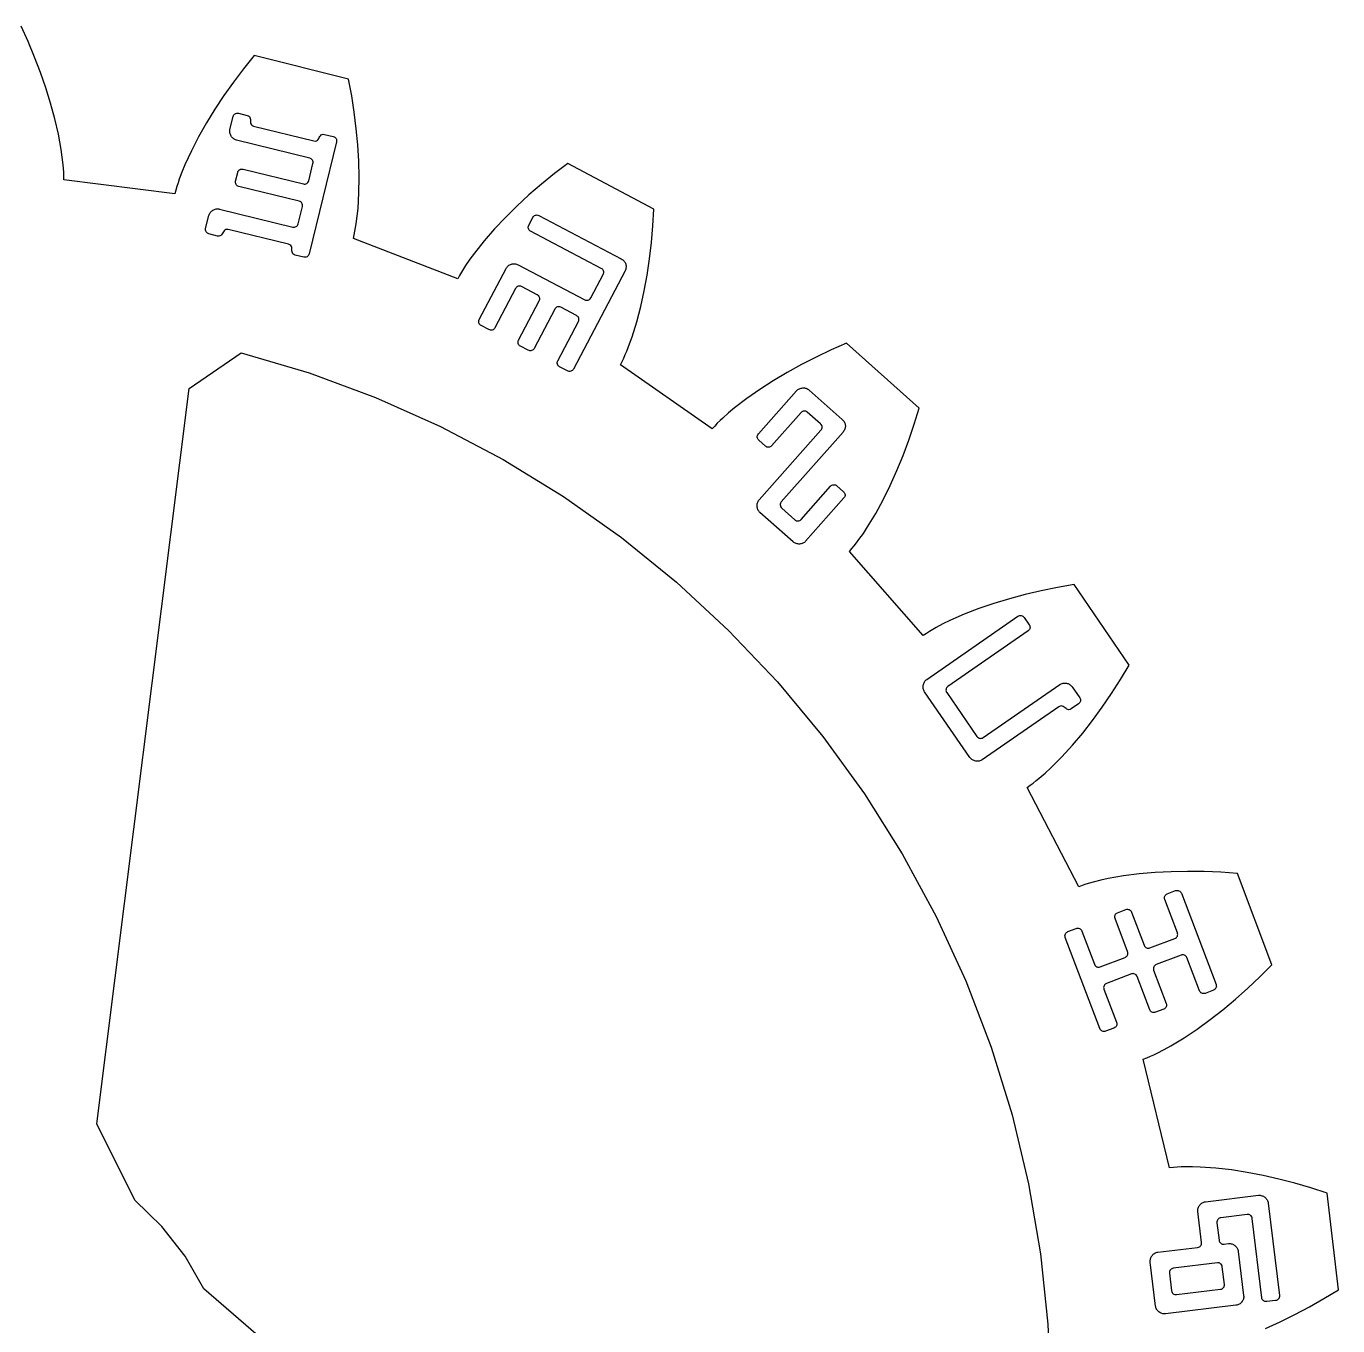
# Model space of a CAD drawing. Extents: x 6 to 255, y 30 to 363.
# Drawn here: x 132.1 to 171.83, y 156.84 to 196.19 of the extents above; entities that cross this region are included whole.
import ezdxf

# ---------------------------------------------------------------- set-up
doc = ezdxf.new("R2010")
doc.units = 0
doc.layers.add('Cut', color=7, linetype='CONTINUOUS')
doc.layers.add('Engrave', color=7, linetype='CONTINUOUS')

msp = doc.modelspace()

# ---------------------------------------------------------------- linework, layer by layer
at = {"layer": 'Cut', "color": 7}
for p, q in [((132.155983, 195.723831), (131.945382, 196.190129)), ((132.351253, 195.257533), (132.155983, 195.723831)), ((132.530736, 194.790333), (132.351253, 195.257533)), ((139.002104, 195.304433), (138.682822, 194.905329)), ((141.864831, 194.586947), (139.002104, 195.304433)), ((132.693535, 194.323585), (132.530736, 194.790333)), ((138.682822, 194.905329), (138.37842, 194.501264)), ((132.839196, 193.856836), (132.693535, 194.323585)), ((138.37842, 194.501264), (138.088902, 194.093141)), ((141.957731, 194.084121), (141.864831, 194.586947)), ((138.088902, 194.093141), (137.816068, 193.680959)), ((142.035748, 193.584001), (141.957731, 194.084121)), ((132.966368, 193.390538), (132.839196, 193.856836)), ((137.816068, 193.680959), (137.559469, 193.264718)), ((142.097981, 193.087939), (142.035748, 193.584001)), ((133.073697, 192.925142), (132.966368, 193.390538)), ((137.559469, 193.264718), (137.321359, 192.843968)), ((142.14443, 192.595485), (142.097981, 193.087939)), ((133.158029, 192.460648), (133.073697, 192.925142)), ((137.321359, 192.843968), (137.10264, 192.419609)), ((133.190947, 192.229303), (133.158029, 192.460648)), ((137.10264, 192.419609), (136.905569, 191.990742)), ((142.174268, 192.107603), (142.14443, 192.595485)), ((133.216653, 191.997958), (133.190947, 192.229303)), ((133.226581, 191.882961), (133.216653, 191.997958)), ((136.905569, 191.990742), (136.816278, 191.774278)), ((142.185998, 191.62462), (142.174268, 192.107603)), ((148.504473, 192.038605), (148.099055, 191.726988)), ((151.112403, 190.656396), (148.504473, 192.038605)), ((133.233785, 191.767514), (133.226581, 191.882961)), ((133.238287, 191.652519), (133.233785, 191.767514)), ((133.239673, 191.537973), (133.238287, 191.652519)), ((136.598912, 191.116771), (133.239673, 191.537973)), ((136.734202, 191.556913), (136.696772, 191.447329)), ((136.816278, 191.774278), (136.734202, 191.556913)), ((142.178794, 191.147048), (142.185998, 191.62462)), ((148.099055, 191.726988), (147.706715, 191.407705)), ((136.628224, 191.227258), (136.598912, 191.116771)), ((136.661145, 191.337744), (136.628224, 191.227258)), ((136.696772, 191.447329), (136.661145, 191.337744)), ((142.149932, 190.675789), (142.178794, 191.147048)), ((147.706715, 191.407705), (147.328356, 191.080755)), ((146.964427, 190.745688), (146.61583, 190.402955)), ((147.328356, 191.080755), (146.964427, 190.745688)), ((142.096265, 190.212648), (142.12648, 190.443091)), ((142.12648, 190.443091), (142.149932, 190.675789)), ((146.61583, 190.402955), (146.28392, 190.051653)), ((151.082188, 190.145904), (151.112403, 190.656396)), ((142.034478, 189.872169), (142.057475, 189.984911)), ((142.057475, 189.984911), (142.07777, 190.098103)), ((142.07777, 190.098103), (142.096265, 190.212648)), ((146.28392, 190.051653), (145.970049, 189.691783)), ((151.038445, 189.642176), (151.082188, 190.145904)), ((142.00832, 189.760781), (142.034478, 189.872169)), ((145.168683, 188.547234), (142.00832, 189.760781)), ((145.970049, 189.691783), (145.676019, 189.322443)), ((150.980271, 189.145213), (151.038445, 189.642176)), ((145.537573, 189.133939), (145.405892, 188.942279)), ((145.676019, 189.322443), (145.537573, 189.133939)), ((150.907664, 188.656366), (150.980271, 189.145213)), ((145.282326, 188.747011), (145.224153, 188.647799)), ((145.343206, 188.845321), (145.282326, 188.747011)), ((145.405892, 188.942279), (145.343206, 188.845321)), ((145.224153, 188.647799), (145.168683, 188.547234)), ((150.819276, 188.175187), (150.907664, 188.656366)), ((150.715553, 187.703477), (150.819276, 188.175187)), ((150.593794, 187.241689), (150.715553, 187.703477)), ((150.453091, 186.790724), (150.593794, 187.241689)), ((150.374624, 186.570653), (150.453091, 186.790724)), ((150.245196, 186.247311), (150.289842, 186.35419)), ((150.289842, 186.35419), (150.374624, 186.570653)), ((156.48069, 186.388011), (156.023412, 186.171999)), ((156.949244, 186.5932), (156.48069, 186.388011)), ((159.150856, 184.627443), (156.949244, 186.5932)), ((137.031387, 185.218599), (138.606607, 186.302719)), ((138.606607, 186.302719), (140.666164, 185.691661)), ((150.096378, 185.936145), (150.14869, 186.038063)), ((152.875225, 184.001956), (150.096378, 185.936145)), ((150.14869, 186.038063), (150.197847, 186.142236)), ((150.197847, 186.142236), (150.245196, 186.247311)), ((155.57786, 185.944713), (155.144481, 185.706603)), ((156.023412, 186.171999), (155.57786, 185.944713)), ((140.666164, 185.691661), (142.681528, 184.947568)), ((155.144481, 185.706603), (154.723732, 185.45722)), ((134.238556, 162.958514), (137.031387, 185.218599)), ((154.317411, 185.19566), (153.926424, 184.921473)), ((154.723732, 185.45722), (154.317411, 185.19566)), ((142.681528, 184.947568), (144.643677, 184.072696)), ((153.926424, 184.921473), (153.553024, 184.632856)), ((153.373091, 184.483135), (153.19947, 184.328454)), ((153.553024, 184.632856), (153.373091, 184.483135)), ((158.999332, 184.138597), (159.150856, 184.627443)), ((144.643677, 184.072696), (146.544494, 183.071553)), ((152.952792, 184.086286), (152.875225, 184.001956)), ((153.032612, 184.168813), (152.952792, 184.086286)), ((153.115138, 184.249535), (153.032612, 184.168813)), ((153.19947, 184.328454), (153.115138, 184.249535)), ((158.83608, 183.660123), (158.999332, 184.138597)), ((158.660656, 183.19157), (158.83608, 183.660123)), ((158.473054, 182.734292), (158.660656, 183.19157)), ((146.544494, 183.071553), (148.375413, 181.948199)), ((158.272375, 182.288288), (158.473054, 182.734292)), ((158.058165, 181.85491), (158.272375, 182.288288)), ((148.375413, 181.948199), (150.129665, 180.707594)), ((157.829527, 181.435513), (158.058165, 181.85491)), ((157.585555, 181.031899), (157.829527, 181.435513)), ((157.32219, 180.646775), (157.45658, 180.836631)), ((157.45658, 180.836631), (157.585555, 181.031899)), ((150.129665, 180.707594), (151.798238, 179.354698)), ((157.034475, 180.287356), (157.109786, 180.373941)), ((157.109786, 180.373941), (157.182393, 180.462781)), ((157.182393, 180.462781), (157.253194, 180.553876)), ((157.253194, 180.553876), (157.32219, 180.646775)), ((159.269458, 177.744364), (157.034475, 180.287356)), ((151.798238, 179.354698), (153.37526, 177.895826)), ((163.341221, 179.198274), (162.845611, 179.097709)), ((163.845401, 179.28531), (163.341221, 179.198274)), ((165.512168, 176.849648), (163.845401, 179.28531)), ((161.880545, 178.856443), (161.412895, 178.71484)), ((162.358568, 178.984066), (161.880545, 178.856443)), ((162.845611, 179.097709), (162.358568, 178.984066)), ((160.510062, 178.385636), (160.078488, 178.194877)), ((160.955616, 178.558355), (160.510062, 178.385636)), ((161.412895, 178.71484), (160.955616, 178.558355)), ((159.662699, 177.983375), (159.562135, 177.927004)), ((159.86834, 178.092057), (159.662699, 177.983375)), ((160.078488, 178.194877), (159.86834, 178.092057)), ((153.37526, 177.895826), (154.853073, 176.33684)), ((159.365062, 177.807499), (159.269458, 177.744364)), ((159.462472, 177.868379), (159.365062, 177.807499)), ((159.562135, 177.927004), (159.462472, 177.868379)), ((165.248353, 176.411761), (165.512168, 176.849648)), ((164.975069, 175.985599), (165.248353, 176.411761)), ((154.853073, 176.33684), (156.226262, 174.684504)), ((164.692764, 175.572966), (164.975069, 175.985599)), ((164.40144, 175.173862), (164.692764, 175.572966)), ((164.099744, 174.788738), (164.40144, 175.173862)), ((156.226262, 174.684504), (157.488061, 172.946034)), ((163.466138, 174.066743), (163.788127, 174.419397)), ((163.788127, 174.419397), (164.099744, 174.788738)), ((163.131972, 173.73348), (163.466138, 174.066743)), ((162.960155, 173.57474), (163.131972, 173.73348)), ((162.512797, 173.208105), (162.604344, 173.277103)), ((162.604344, 173.277103), (162.695439, 173.348806)), ((162.695439, 173.348806), (162.784731, 173.422314)), ((162.784731, 173.422314), (162.960155, 173.57474)), ((157.488061, 172.946034), (158.633963, 171.128643)), ((162.418997, 173.142265), (162.512797, 173.208105)), ((163.980237, 170.138386), (162.418997, 173.142265)), ((158.633963, 171.128643), (159.657655, 169.240003)), ((165.338996, 170.463531), (164.874052, 170.382358)), ((165.812509, 170.524863), (165.338996, 170.463531)), ((166.294141, 170.567705), (165.812509, 170.524863)), ((166.782084, 170.592958), (166.294141, 170.567705)), ((167.276341, 170.602425), (166.782084, 170.592958)), ((167.776462, 170.596098), (167.276341, 170.602425)), ((168.281993, 170.575364), (167.776462, 170.596098)), ((168.792034, 170.539737), (168.281993, 170.575364)), ((169.827901, 167.775772), (168.792034, 170.539737)), ((164.088469, 170.176719), (163.980237, 170.138386)), ((164.197603, 170.212343), (164.088469, 170.176719)), ((164.308089, 170.245717), (164.197603, 170.212343)), ((164.419477, 170.276382), (164.308089, 170.245717)), ((164.645411, 170.332752), (164.419477, 170.276382)), ((164.874052, 170.382358), (164.645411, 170.332752)), ((159.657655, 169.240003), (160.556428, 167.288675)), ((169.466678, 167.413647), (169.827901, 167.775772)), ((160.556428, 167.288675), (161.325322, 165.282782)), ((169.100044, 167.065503), (169.466678, 167.413647)), ((168.726644, 166.73224), (169.100044, 167.065503)), ((168.347835, 166.414308), (168.726644, 166.73224)), ((167.572173, 165.828506), (167.96316, 166.112612)), ((167.96316, 166.112612), (168.347835, 166.414308)), ((167.174874, 165.563338), (167.572173, 165.828506)), ((161.325322, 165.282782), (161.961183, 163.230893)), ((166.566071, 165.206173), (166.770809, 165.319367)), ((166.770809, 165.319367), (167.174874, 165.563338)), ((165.936974, 164.916202), (166.043853, 164.957692)), ((166.734281, 161.625511), (165.936974, 164.916202)), ((166.043853, 164.957692), (166.149831, 165.002788)), ((166.149831, 165.002788), (166.254904, 165.050592)), ((166.254904, 165.050592), (166.359079, 165.100197)), ((166.359079, 165.100197), (166.566071, 165.206173)), ((135.387616, 160.646416), (134.238556, 162.958514)), ((161.961183, 163.230893), (162.461754, 161.141571)), ((166.848375, 161.637679), (166.734281, 161.625511)), ((166.962919, 161.645807), (166.848375, 161.637679)), ((167.078366, 161.651671), (166.962919, 161.645807)), ((167.193813, 161.654834), (167.078366, 161.651671)), ((167.426511, 161.655296), (167.193813, 161.654834)), ((167.660111, 161.648531), (167.426511, 161.655296)), ((168.130918, 161.616513), (167.660111, 161.648531)), ((168.605784, 161.562848), (168.130918, 161.616513)), ((169.083356, 161.488888), (168.605784, 161.562848)), ((169.563634, 161.396893), (169.083356, 161.488888)), ((170.045716, 161.287759), (169.563634, 161.396893)), ((162.461754, 161.141571), (162.824782, 159.024291)), ((170.530053, 161.16194), (170.045716, 161.287759)), ((171.015291, 161.020787), (170.530053, 161.16194)), ((171.502334, 160.863851), (171.015291, 161.020787)), ((136.210176, 159.85407), (135.387616, 160.646416)), ((171.846419, 157.932128), (171.502334, 160.863851)), ((136.910974, 158.95259), (136.210176, 159.85407)), ((137.475132, 157.960016), (136.910974, 158.95259)), ((162.824782, 159.024291), (163.048458, 156.887617)), ((139.431419, 156.275211), (137.475132, 157.960016)), ((171.409434, 157.66696), (171.846419, 157.932128)), ((170.527347, 157.182623), (170.969744, 157.417126)), ((170.969744, 157.417126), (171.409434, 157.66696)), ((169.638044, 156.764127), (170.083598, 156.964807)), ((170.083598, 156.964807), (170.527347, 157.182623)), ((163.048458, 156.887617), (163.131436, 154.741023))]:
    msp.add_line(p, q, dxfattribs=at)
at = {"layer": 'Engrave', "color": 5}
for p, q in [((138.528771, 193.556248), (138.789761, 193.492266)), ((138.27031, 193.066266), (138.366283, 193.457749)), ((138.986762, 193.167292), (140.813686, 192.719421)), ((140.685588, 192.197419), (138.467179, 192.741262)), ((141.497984, 192.690031), (140.666223, 189.29717)), ((141.138653, 192.916329), (141.399643, 192.852348)), ((141.399643, 192.852348), (141.399484, 192.852522)), ((140.65613, 191.512953), (140.784093, 192.034931)), ((138.440249, 191.50283), (138.504234, 191.763817)), ((138.66672, 191.862319), (140.493644, 191.414448)), ((140.365702, 190.892478), (138.538778, 191.340349)), ((140.336243, 190.208009), (140.464204, 190.72999)), ((137.534374, 190.064941), (137.630344, 190.456424)), ((137.95535, 190.653348), (140.173757, 190.109505)), ((147.320592, 190.164647), (147.445558, 190.402541)), ((147.626988, 190.458998), (150.124855, 189.146861)), ((137.893866, 189.838476), (137.632876, 189.902458)), ((140.045752, 189.587619), (138.218825, 190.035488)), ((149.518081, 188.858528), (147.377052, 189.983219)), ((140.503738, 189.198666), (140.242753, 189.262648)), ((150.124855, 189.146861), (150.12485, 189.146885)), ((145.820995, 187.309967), (146.633271, 188.856266)), ((146.996134, 188.969169), (149.01822, 187.90696)), ((150.237756, 188.784022), (148.675687, 185.81037)), ((149.19965, 187.963424), (149.574546, 188.677098)), ((146.921603, 188.2495), (146.296774, 187.060039)), ((147.578818, 188.056021), (147.103033, 188.305954)), ((147.010453, 186.685132), (147.635277, 187.874593)), ((148.111059, 187.624663), (147.486232, 186.435202)), ((148.768276, 187.431189), (148.292489, 187.681119)), ((146.115346, 187.003574), (145.877452, 187.12854)), ((148.199908, 186.060298), (148.824735, 187.249761)), ((147.304805, 186.378737), (147.06691, 186.503702)), ((148.49426, 185.753905), (148.256368, 185.87887)), ((154.276115, 183.845322), (155.43477, 185.152361)), ((155.814106, 185.175198), (156.81952, 184.283925)), ((155.569546, 184.494232), (154.678274, 183.488818)), ((156.161385, 184.149133), (155.759218, 184.50564)), ((154.301134, 181.848091), (156.172804, 183.959464)), ((156.81952, 184.283925), (156.819507, 184.283896)), ((154.488607, 183.477395), (154.287524, 183.655651)), ((156.842346, 183.904555), (154.970675, 181.793182)), ((155.573917, 181.258425), (156.465188, 182.263842)), ((156.654862, 182.275251), (156.855943, 182.096995)), ((154.982084, 181.603513), (155.384251, 181.247003)), ((156.867367, 181.907332), (155.708712, 180.60029)), ((155.329371, 180.57748), (154.323954, 181.46875)), ((159.378065, 176.413108), (162.140439, 178.324116)), ((162.327378, 178.290043), (162.480259, 178.06905)), ((162.446205, 177.882117), (160.015316, 176.200428)), ((160.685911, 174.050328), (159.309985, 176.039236)), ((159.981243, 176.013486), (160.89853, 174.687548)), ((161.085466, 174.653502), (163.405859, 176.258747)), ((163.779734, 176.190535), (164.009054, 175.859052)), ((163.975052, 175.672232), (163.754059, 175.519353)), ((164.009054, 175.859052), (164.009104, 175.859171)), ((163.380179, 175.587499), (161.059783, 173.982251)), ((166.968215, 168.744895), (166.586154, 169.749571)), ((166.663983, 169.922913), (166.915115, 170.018528)), ((167.088457, 169.94059), (168.139192, 167.177832)), ((165.156938, 169.349839), (165.40807, 169.445451)), ((165.581414, 169.367516), (165.963475, 168.362837)), ((163.6499, 168.776762), (163.901032, 168.872377)), ((165.461174, 168.171819), (165.079111, 169.176494)), ((164.622744, 165.840559), (163.572073, 168.60342)), ((164.074374, 168.794439), (164.456438, 167.789763)), ((166.136817, 168.285005), (166.890324, 168.571551)), ((167.081424, 168.069322), (166.327918, 167.782775)), ((164.629779, 167.71193), (165.383286, 167.998477)), ((167.63683, 166.986707), (167.254766, 167.991386)), ((165.574382, 167.49625), (164.820872, 167.209704)), ((166.129784, 166.413636), (165.747723, 167.418312)), ((166.250088, 167.609433), (166.632149, 166.604758)), ((164.743048, 167.036362), (165.125108, 166.031683)), ((168.061304, 167.00449), (167.810172, 166.908875)), ((166.554258, 166.431416), (166.303126, 166.335801)), ((165.047218, 165.858342), (164.796086, 165.762726)), ((167.820771, 160.600433), (169.421455, 160.793682)), ((169.720439, 160.559097), (170.058627, 157.757903)), ((167.69893, 159.367673), (167.586202, 160.301404)), ((169.085805, 160.211723), (168.285464, 160.115095)), ((168.168174, 159.965608), (168.232592, 159.432049)), ((169.525174, 157.693414), (169.235299, 160.094436)), ((168.382079, 159.314762), (168.515471, 159.330875)), ((166.381149, 159.073237), (167.581659, 159.218173)), ((168.814456, 159.096287), (168.975497, 157.762385)), ((166.307645, 157.440303), (166.146604, 158.774205)), ((168.179707, 158.748993), (166.845808, 158.587951)), ((168.393596, 158.098157), (168.329181, 158.631719)), ((168.329181, 158.631719), (168.329202, 158.631703)), ((166.728518, 158.438467), (166.792933, 157.904906)), ((166.942423, 157.787619), (168.276322, 157.94866)), ((170.058627, 157.757903), (170.058717, 157.757832)), ((168.740915, 157.463406), (166.606675, 157.205739)), ((169.941443, 157.608334), (169.674664, 157.576126))]:
    msp.add_line(p, q, dxfattribs=at)
for points in [[(138.366283, 193.457749), (138.374943, 193.493092), (138.394675, 193.520677), (138.425478, 193.540505)], [(138.425478, 193.540505), (138.456279, 193.560329), (138.49071, 193.565577), (138.528771, 193.556248)], [(138.789761, 193.492266), (138.822383, 193.484276), (138.84535, 193.472161), (138.858664, 193.45592)], [(138.858664, 193.45592), (138.871646, 193.438334), (138.880564, 193.418858), (138.885416, 193.39749)], [(138.885416, 193.39749), (138.888909, 193.376459), (138.889861, 193.353889), (138.888274, 193.32978)], [(138.888274, 193.32978), (138.886686, 193.305673), (138.888318, 193.282938), (138.893169, 193.261573)], [(138.893169, 193.261573), (138.896643, 193.240543), (138.905039, 193.22191), (138.918357, 193.205675)], [(138.918357, 193.205675), (138.931339, 193.188089), (138.954141, 193.175295), (138.986762, 193.167292)], [(138.268194, 192.960856), (138.260909, 192.995786), (138.261614, 193.030923), (138.27031, 193.066266)], [(138.305206, 192.86527), (138.286403, 192.894376), (138.274066, 192.926238), (138.268194, 192.960856)], [(138.372768, 192.788184), (138.344836, 192.80944), (138.322316, 192.835136), (138.305206, 192.86527)], [(138.467179, 192.741262), (138.431837, 192.749923), (138.400367, 192.765563), (138.372768, 192.788184)], [(140.813686, 192.719421), (140.846311, 192.711431), (140.872444, 192.712224), (140.892085, 192.721802)], [(140.892085, 192.721802), (140.911389, 192.730057), (140.928135, 192.742525), (140.942321, 192.759206)], [(140.942321, 192.759206), (140.955145, 192.776246), (140.966428, 192.795815), (140.97617, 192.817915)], [(140.97617, 192.817915), (140.985924, 192.840022), (140.997886, 192.859425), (141.012055, 192.876126)], [(141.012055, 192.876126), (141.024879, 192.893165), (141.041111, 192.906478), (141.060752, 192.916065)], [(141.060752, 192.916065), (141.080054, 192.92432), (141.106021, 192.924408), (141.138653, 192.916329)], [(141.399484, 192.852522), (141.437546, 192.843191), (141.46581, 192.823292), (141.484278, 192.792824)], [(141.484278, 192.792824), (141.502755, 192.762362), (141.507323, 192.728098), (141.497984, 192.690031)], [(140.770387, 192.137727), (140.751909, 192.168189), (140.723642, 192.188086), (140.685588, 192.197419)], [(140.784093, 192.034931), (140.793424, 192.072992), (140.788855, 192.107257), (140.770387, 192.137727)], [(138.456521, 191.401582), (138.437022, 191.433741), (138.431598, 191.46749), (138.440249, 191.50283)], [(138.504234, 191.763817), (138.512894, 191.799162), (138.532625, 191.826749), (138.563426, 191.846576)], [(138.563426, 191.846576), (138.594227, 191.866401), (138.628658, 191.871648), (138.66672, 191.862319)], [(140.594394, 191.428656), (140.62622, 191.446791), (140.646799, 191.47489), (140.65613, 191.512953)], [(138.538778, 191.340349), (138.503435, 191.34901), (138.476016, 191.369421), (138.456521, 191.401582)], [(140.493644, 191.414448), (140.528987, 191.405788), (140.56257, 191.410524), (140.594394, 191.428656)], [(140.450498, 190.832783), (140.432021, 190.863247), (140.403756, 190.883146), (140.365702, 190.892478)], [(140.464204, 190.72999), (140.473534, 190.768049), (140.468966, 190.802314), (140.450498, 190.832783)], [(137.630344, 190.456424), (137.639005, 190.491767), (137.654646, 190.523237), (137.677268, 190.550835)], [(137.677268, 190.550835), (137.698526, 190.578768), (137.724388, 190.601968), (137.754852, 190.620436)], [(137.754852, 190.620436), (137.783628, 190.637881), (137.815491, 190.650219), (137.85044, 190.657449)], [(137.85044, 190.657449), (137.885039, 190.663376), (137.920009, 190.662009), (137.95535, 190.653348)], [(147.445558, 190.402541), (147.462473, 190.434755), (147.488269, 190.456776), (147.522946, 190.468603)], [(147.522946, 190.468603), (147.557599, 190.480474), (147.59228, 190.477272), (147.626988, 190.458998)], [(137.55062, 189.963693), (137.531122, 189.99585), (137.525707, 190.0296), (137.534374, 190.064941)], [(137.632876, 189.902458), (137.597535, 189.911118), (137.570116, 189.93153), (137.55062, 189.963693)], [(138.056344, 189.937004), (138.045249, 189.915226), (138.032609, 189.895989), (138.018424, 189.879294)], [(138.09427, 189.994715), (138.080088, 189.978029), (138.067446, 189.958792), (138.056344, 189.937004)], [(138.145004, 190.034165), (138.125359, 190.024569), (138.108448, 190.011419), (138.09427, 189.994715)], [(138.218825, 190.035488), (138.188925, 190.042808), (138.164318, 190.042367), (138.145004, 190.034165)], [(140.173757, 190.109505), (140.2091, 190.100844), (140.242684, 190.10558), (140.274508, 190.123713)], [(140.274508, 190.123713), (140.306334, 190.141847), (140.326912, 190.169946), (140.336243, 190.208009)], [(147.311967, 190.062465), (147.300784, 190.09837), (147.303659, 190.132431), (147.320592, 190.164647)], [(147.377052, 189.983219), (147.344838, 190.000135), (147.323143, 190.02655), (147.311967, 190.062465)], [(137.968188, 189.841889), (137.948542, 189.832294), (137.923768, 189.831156), (137.893866, 189.838476)], [(138.018424, 189.879294), (138.004243, 189.862607), (137.987497, 189.850139), (137.968188, 189.841889)], [(140.116697, 189.550771), (140.102022, 189.567334), (140.078373, 189.579617), (140.045752, 189.587619)], [(140.143446, 189.492343), (140.138596, 189.513707), (140.129679, 189.533183), (140.116697, 189.550771)], [(140.148341, 189.424136), (140.148518, 189.448575), (140.146886, 189.47131), (140.143446, 189.492343)], [(140.153236, 189.355929), (140.148385, 189.377292), (140.146754, 189.400027), (140.148341, 189.424136)], [(140.178424, 189.300031), (140.165107, 189.316258), (140.156711, 189.334891), (140.153236, 189.355929)], [(140.242753, 189.262648), (140.211488, 189.270321), (140.190045, 189.282782), (140.178424, 189.300031)], [(140.604491, 189.212874), (140.572665, 189.19474), (140.539081, 189.190004), (140.503738, 189.198666)], [(140.666223, 189.29717), (140.656892, 189.259109), (140.636315, 189.231011), (140.604491, 189.212874)], [(150.12485, 189.146885), (150.158304, 189.129316), (150.186644, 189.106524), (150.209871, 189.078508)], [(146.633271, 188.856266), (146.650187, 188.88848), (146.672948, 188.915257), (146.701555, 188.936596)], [(146.701555, 188.936596), (146.728912, 188.95859), (146.759602, 188.974876), (146.793624, 188.985454)], [(146.793624, 188.985454), (146.825755, 188.995438), (146.859648, 188.999759), (146.895304, 188.998419)], [(146.895304, 188.998419), (146.93031, 188.995844), (146.96392, 188.986094), (146.996134, 188.969169)], [(149.586002, 188.780167), (149.575401, 188.814182), (149.552761, 188.840302), (149.518081, 188.858528)], [(149.574546, 188.677098), (149.59277, 188.711792), (149.596589, 188.746148), (149.586002, 188.780167)], [(150.209871, 189.078508), (150.231865, 189.051149), (150.247858, 189.021403), (150.257851, 188.989272)], [(150.268963, 188.888572), (150.265735, 188.852326), (150.255333, 188.817476), (150.237756, 188.784022)], [(150.257851, 188.989272), (150.267834, 188.957143), (150.271539, 188.923576), (150.268963, 188.888572)], [(146.998989, 188.315558), (146.964335, 188.303687), (146.93854, 188.281668), (146.921603, 188.2495)], [(147.103033, 188.305954), (147.068339, 188.324177), (147.033658, 188.327378), (146.998989, 188.315558)], [(147.646733, 187.977659), (147.636133, 188.011674), (147.613494, 188.037794), (147.578818, 188.056021)], [(147.635277, 187.874593), (147.653503, 187.909287), (147.657322, 187.943642), (147.646733, 187.977659)], [(149.119425, 187.896482), (149.154682, 187.906431), (149.181424, 187.928745), (149.19965, 187.963424)], [(148.188449, 187.690724), (148.153792, 187.678853), (148.127996, 187.656832), (148.111059, 187.624663)], [(148.292489, 187.681119), (148.257797, 187.699344), (148.223117, 187.702545), (148.188449, 187.690724)], [(149.01822, 187.90696), (149.050434, 187.890044), (149.084169, 187.886552), (149.119425, 187.896482)], [(145.812369, 187.207785), (145.801186, 187.243691), (145.804061, 187.277751), (145.820995, 187.309967)], [(145.877452, 187.12854), (145.845238, 187.145455), (145.823544, 187.17187), (145.812369, 187.207785)], [(148.836192, 187.352824), (148.825591, 187.386839), (148.802952, 187.412961), (148.768276, 187.431189)], [(148.824735, 187.249761), (148.842958, 187.284453), (148.846777, 187.318808), (148.836192, 187.352824)], [(146.216552, 186.993097), (146.181299, 186.983148), (146.147564, 186.986641), (146.115346, 187.003574)], [(146.296774, 187.060039), (146.278551, 187.025345), (146.25181, 187.003031), (146.216552, 186.993097)], [(147.001827, 186.582948), (146.990644, 186.618853), (146.99352, 186.652915), (147.010453, 186.685132)], [(147.06691, 186.503702), (147.034696, 186.520618), (147.013002, 186.547033), (147.001827, 186.582948)], [(147.406013, 186.368259), (147.370756, 186.358311), (147.33702, 186.361804), (147.304805, 186.378737)], [(147.486232, 186.435202), (147.468007, 186.40051), (147.441268, 186.378195), (147.406013, 186.368259)], [(148.191283, 185.958116), (148.1801, 185.994021), (148.182975, 186.028082), (148.199908, 186.060298)], [(148.256368, 185.87887), (148.224154, 185.895786), (148.202459, 185.922201), (148.191283, 185.958116)], [(148.595466, 185.743427), (148.560211, 185.733479), (148.526476, 185.736972), (148.49426, 185.753905)], [(148.675687, 185.81037), (148.657463, 185.775677), (148.630722, 185.753363), (148.595466, 185.743427)], [(155.43477, 185.152361), (155.458906, 185.179596), (155.487412, 185.200149), (155.520289, 185.21402)], [(155.520289, 185.21402), (155.552113, 185.228819), (155.585808, 185.237294), (155.621373, 185.239446)], [(155.621373, 185.239446), (155.654961, 185.241457), (155.688904, 185.23755), (155.723203, 185.227725)], [(155.723203, 185.227725), (155.756576, 185.216842), (155.786877, 185.199333), (155.814106, 185.175198)], [(155.660494, 184.539854), (155.624007, 184.536661), (155.593691, 184.521454), (155.569546, 184.494232)], [(155.759218, 184.50564), (155.729894, 184.531635), (155.696986, 184.543039), (155.660494, 184.539854)], [(156.208589, 184.056796), (156.206455, 184.092359), (156.19072, 184.123138), (156.161385, 184.149133)], [(156.172804, 183.959464), (156.198801, 183.98879), (156.210729, 184.021234), (156.208589, 184.056796)], [(156.819507, 184.283896), (156.847784, 184.258829), (156.869848, 184.229918), (156.8857, 184.197163)], [(156.89766, 183.998601), (156.885859, 183.96418), (156.867421, 183.932832), (156.842346, 183.904555)], [(156.8857, 184.197163), (156.900499, 184.165337), (156.908913, 184.132629), (156.910942, 184.099039)], [(156.910942, 184.099039), (156.912952, 184.065448), (156.908525, 184.031968), (156.89766, 183.998601)], [(154.243296, 183.748167), (154.241038, 183.78571), (154.251978, 183.818095), (154.276115, 183.845322)], [(154.287524, 183.655651), (154.260289, 183.679786), (154.245547, 183.710625), (154.243296, 183.748167)], [(154.58437, 183.443005), (154.547759, 183.44177), (154.515838, 183.453234), (154.488607, 183.477395)], [(154.678274, 183.488818), (154.652279, 183.459491), (154.620978, 183.44422), (154.58437, 183.443005)], [(156.465188, 182.263842), (156.489325, 182.291074), (156.519641, 182.306281), (156.556135, 182.309461)], [(156.556135, 182.309461), (156.592628, 182.312636), (156.625537, 182.301233), (156.654862, 182.275251)], [(156.855943, 182.096995), (156.885267, 182.070999), (156.901003, 182.040221), (156.90315, 182.004661)], [(156.90315, 182.004661), (156.905284, 181.969098), (156.893357, 181.936654), (156.867367, 181.907332)], [(154.238457, 181.653967), (154.235388, 181.688481), (154.239295, 181.722424), (154.250178, 181.755797)], [(154.262296, 181.554272), (154.247497, 181.586097), (154.23955, 181.619329), (154.238457, 181.653967)], [(154.250178, 181.755797), (154.260003, 181.790097), (154.276988, 181.820862), (154.301134, 181.848091)], [(154.323954, 181.46875), (154.296722, 181.492887), (154.276169, 181.521394), (154.262296, 181.554272)], [(154.970675, 181.793182), (154.946536, 181.765948), (154.935597, 181.733564), (154.937856, 181.69603)], [(154.937856, 181.69603), (154.940114, 181.658489), (154.954857, 181.62765), (154.982084, 181.603513)], [(155.384251, 181.247003), (155.411485, 181.222866), (155.443405, 181.211402), (155.480009, 181.212612)], [(155.480009, 181.212612), (155.51662, 181.213847), (155.547923, 181.229118), (155.573917, 181.258425)], [(155.421666, 180.526524), (155.387365, 180.536349), (155.3566, 180.553334), (155.329371, 180.57748)], [(155.52507, 180.513401), (155.489506, 180.511266), (155.455038, 180.515641), (155.421666, 180.526524)], [(155.624765, 180.53724), (155.591879, 180.523393), (155.558647, 180.515447), (155.52507, 180.513401)], [(155.708712, 180.60029), (155.684575, 180.573057), (155.656593, 180.55204), (155.624765, 180.53724)], [(162.140439, 178.324116), (162.170364, 178.344821), (162.203428, 178.35237), (162.239631, 178.346765)], [(162.239631, 178.346765), (162.275833, 178.341173), (162.305082, 178.322266), (162.327378, 178.290043)], [(162.480259, 178.06905), (162.502548, 178.036822), (162.510503, 178.003183), (162.504125, 177.968133)], [(162.504125, 177.968133), (162.49774, 177.933084), (162.478433, 177.904412), (162.446205, 177.882117)], [(159.306606, 176.335593), (159.324321, 176.366568), (159.34814, 176.392407), (159.378065, 176.413108)], [(159.270459, 176.136973), (159.26365, 176.171411), (159.263827, 176.205579), (159.270988, 176.239478)], [(159.309985, 176.039236), (159.28928, 176.069162), (159.276105, 176.101741), (159.270459, 176.136973)], [(159.270988, 176.239478), (159.276209, 176.273727), (159.288082, 176.305765), (159.306606, 176.335593)], [(159.960315, 176.113877), (159.953577, 176.07688), (159.960553, 176.043416), (159.981243, 176.013486)], [(160.015316, 176.200428), (159.985388, 176.179723), (159.967055, 176.150873), (159.960315, 176.113877)], [(163.405859, 176.258747), (163.435785, 176.279452), (163.468365, 176.292628), (163.503599, 176.298276)], [(163.503599, 176.298276), (163.538035, 176.305085), (163.572778, 176.305261), (163.607826, 176.298805)], [(163.607826, 176.298805), (163.640929, 176.292773), (163.672968, 176.280901), (163.703944, 176.26319)], [(163.703944, 176.26319), (163.733768, 176.244679), (163.759031, 176.220461), (163.779734, 176.190535)], [(163.450841, 175.610783), (163.429066, 175.612741), (163.405512, 175.604979), (163.380179, 175.587499)], [(163.511116, 175.59377), (163.491914, 175.604318), (163.471822, 175.609989), (163.450841, 175.610783)], [(164.032969, 175.758253), (164.026584, 175.723201), (164.007278, 175.694528), (163.975052, 175.672232)], [(164.009104, 175.859171), (164.031394, 175.826939), (164.039349, 175.7933), (164.032969, 175.758253)], [(163.567133, 175.553387), (163.54899, 175.569773), (163.530317, 175.583234), (163.511116, 175.59377)], [(163.623148, 175.513003), (163.603947, 175.523551), (163.585275, 175.537012), (163.567133, 175.553387)], [(163.684619, 175.494271), (163.662844, 175.496229), (163.642353, 175.502473), (163.623148, 175.513003)], [(163.754059, 175.519353), (163.728736, 175.501838), (163.70559, 175.493477), (163.684619, 175.494271)], [(160.89853, 174.687548), (160.919233, 174.657622), (160.947507, 174.638891), (160.983353, 174.631356)], [(160.983353, 174.631356), (161.0192, 174.623824), (161.053238, 174.631206), (161.085466, 174.653502)], [(160.763426, 173.978867), (160.732452, 173.996582), (160.706614, 174.020402), (160.685911, 174.050328)], [(160.86074, 173.941524), (160.825688, 173.947909), (160.79325, 173.960357), (160.763426, 173.978867)], [(160.963239, 173.940995), (160.928007, 173.93535), (160.893841, 173.935527), (160.86074, 173.941524)], [(161.059783, 173.982251), (161.029857, 173.961547), (160.997676, 173.947794), (160.963239, 173.940995)], [(166.586154, 169.749571), (166.573207, 169.783581), (166.574441, 169.81774), (166.589858, 169.85205)], [(166.589858, 169.85205), (166.605256, 169.886357), (166.629965, 169.909978), (166.663983, 169.922913)], [(166.915115, 170.018528), (166.949125, 170.031475), (166.983036, 170.030858), (167.016848, 170.016676)], [(167.016848, 170.016676), (167.050658, 170.002583), (167.074528, 169.977221), (167.088457, 169.94059)], [(165.079111, 169.176494), (165.066164, 169.210504), (165.067398, 169.244663), (165.082815, 169.278973)], [(165.082815, 169.278973), (165.098214, 169.313282), (165.122921, 169.336904), (165.156938, 169.349839)], [(165.40807, 169.445451), (165.442079, 169.458398), (165.475991, 169.457781), (165.509805, 169.443599)], [(165.509805, 169.443599), (165.543615, 169.429506), (165.567485, 169.404144), (165.581414, 169.367516)], [(163.901032, 168.872377), (163.935042, 168.885324), (163.968953, 168.884707), (164.002765, 168.870525)], [(164.002765, 168.870525), (164.036575, 168.856431), (164.060445, 168.831069), (164.074374, 168.794439)], [(163.572073, 168.60342), (163.559126, 168.63743), (163.560361, 168.671589), (163.575777, 168.705898)], [(163.575777, 168.705898), (163.591176, 168.740206), (163.615884, 168.763827), (163.6499, 168.776762)], [(166.890324, 168.571551), (166.92696, 168.585468), (166.952571, 168.608684), (166.967156, 168.6412)], [(166.967156, 168.6412), (166.981744, 168.673701), (166.982096, 168.708267), (166.968215, 168.744895)], [(165.383286, 167.998477), (165.41992, 168.012394), (165.44553, 168.035609), (165.460116, 168.068123)], [(165.460116, 168.068123), (165.474703, 168.100624), (165.475056, 168.13519), (165.461174, 168.171819)], [(165.963475, 168.362837), (165.976422, 168.328828), (165.999389, 168.303871), (166.032375, 168.287968)], [(166.032375, 168.287968), (166.065374, 168.272075), (166.100188, 168.271088), (166.136817, 168.285005)], [(167.183157, 168.067469), (167.149348, 168.081563), (167.115437, 168.08218), (167.081424, 168.069322)], [(167.254766, 167.991386), (167.240849, 168.02802), (167.216979, 168.053381), (167.183157, 168.067469)], [(164.456438, 167.789763), (164.469385, 167.755753), (164.492351, 167.730797), (164.525338, 167.714894)], [(164.525338, 167.714894), (164.558337, 167.699001), (164.59315, 167.698013), (164.629779, 167.71193)], [(166.253792, 167.711914), (166.238393, 167.677607), (166.237158, 167.643446), (166.250088, 167.609433)], [(166.327918, 167.782775), (166.293908, 167.769828), (166.269199, 167.746208), (166.253792, 167.711914)], [(165.676114, 167.494398), (165.642304, 167.508491), (165.608393, 167.509109), (165.574382, 167.49625)], [(165.747723, 167.418312), (165.733806, 167.454948), (165.709936, 167.48031), (165.676114, 167.494398)], [(164.746752, 167.13884), (164.731353, 167.104533), (164.730118, 167.070373), (164.743048, 167.036362)], [(164.820872, 167.209704), (164.786863, 167.196757), (164.762156, 167.173135), (164.746752, 167.13884)], [(167.70573, 166.911838), (167.672729, 166.927731), (167.649763, 166.952687), (167.63683, 166.986707)], [(167.810172, 166.908875), (167.773536, 166.894958), (167.738722, 166.895946), (167.70573, 166.911838)], [(168.138133, 167.074139), (168.123546, 167.041636), (168.097936, 167.01842), (168.061304, 167.00449)], [(168.139192, 167.177832), (168.153109, 167.141198), (168.152756, 167.106633), (168.138133, 167.074139)], [(166.63109, 166.501062), (166.616503, 166.468561), (166.590892, 166.445345), (166.554258, 166.431416)], [(166.632149, 166.604758), (166.646066, 166.568122), (166.645713, 166.533556), (166.63109, 166.501062)], [(166.198684, 166.338764), (166.165686, 166.354657), (166.142719, 166.379614), (166.129784, 166.413636)], [(166.303126, 166.335801), (166.266492, 166.321884), (166.231678, 166.322871), (166.198684, 166.338764)], [(164.691644, 165.76569), (164.658645, 165.781582), (164.635679, 165.806539), (164.622744, 165.840559)], [(164.796086, 165.762726), (164.75945, 165.748809), (164.724636, 165.749797), (164.691644, 165.76569)], [(165.12405, 165.92799), (165.109463, 165.895487), (165.083852, 165.872271), (165.047218, 165.858342)], [(165.125108, 166.031683), (165.139026, 165.995049), (165.138673, 165.960485), (165.12405, 165.92799)], [(167.645103, 160.496714), (167.665706, 160.524574), (167.691147, 160.547381), (167.721428, 160.565135)], [(167.721428, 160.565135), (167.751543, 160.584273), (167.784657, 160.596039), (167.820771, 160.600433)], [(169.421455, 160.793682), (169.457581, 160.798039), (169.492546, 160.794502), (169.526349, 160.783072)], [(169.526349, 160.783072), (169.559983, 160.773036), (169.590816, 160.757022), (169.618847, 160.735032)], [(169.618847, 160.735032), (169.645325, 160.714266), (169.668133, 160.688824), (169.687271, 160.658708)], [(169.687271, 160.658708), (169.705023, 160.628427), (169.716079, 160.595223), (169.720439, 160.559097)], [(167.586202, 160.301404), (167.581845, 160.337532), (167.585382, 160.372496), (167.596812, 160.406298)], [(167.596812, 160.406298), (167.606848, 160.439935), (167.622945, 160.470074), (167.645103, 160.496714)], [(168.285464, 160.115095), (168.249338, 160.110738), (168.219666, 160.093767), (168.19645, 160.064181)], [(169.184124, 160.185529), (169.154704, 160.207352), (169.121931, 160.216083), (169.085805, 160.211723)], [(169.235299, 160.094436), (169.230607, 160.133344), (169.213549, 160.163708), (169.184124, 160.185529)], [(168.19645, 160.064181), (168.173237, 160.034593), (168.163812, 160.001736), (168.168174, 159.965608)], [(167.673001, 159.267272), (167.694991, 159.295302), (167.703634, 159.328769), (167.69893, 159.367673)], [(168.232592, 159.432049), (168.236949, 159.395923), (168.253227, 159.366169), (168.281426, 159.342786)], [(168.281426, 159.342786), (168.309624, 159.319406), (168.343175, 159.310065), (168.382079, 159.314762)], [(168.515471, 159.330875), (168.551598, 159.335232), (168.586562, 159.331695), (168.620365, 159.320265)], [(168.620365, 159.320265), (168.654003, 159.310229), (168.684836, 159.294214), (168.712864, 159.272222)], [(166.157187, 158.879099), (166.167224, 158.912734), (166.183321, 158.942873), (166.205479, 158.969515)], [(166.205479, 158.969515), (166.226081, 158.997377), (166.251523, 159.020185), (166.281803, 159.037939)], [(166.281803, 159.037939), (166.311918, 159.057077), (166.345033, 159.068843), (166.381149, 159.073237)], [(167.581659, 159.218173), (167.620565, 159.222865), (167.651012, 159.239231), (167.673001, 159.267272)], [(168.712864, 159.272222), (168.739342, 159.251454), (168.762149, 159.226013), (168.781288, 159.195898)], [(168.781288, 159.195898), (168.799039, 159.165617), (168.810096, 159.132414), (168.814456, 159.096287)], [(166.146604, 158.774205), (166.142247, 158.810331), (166.145775, 158.845296), (166.157187, 158.879099)], [(166.756794, 158.537035), (166.733581, 158.507449), (166.724156, 158.474593), (166.728518, 158.438467)], [(166.845808, 158.587951), (166.80968, 158.583595), (166.780008, 158.566622), (166.756794, 158.537035)], [(168.278026, 158.722799), (168.248608, 158.744622), (168.215835, 158.753353), (168.179707, 158.748993)], [(168.329202, 158.631703), (168.32451, 158.670611), (168.307452, 158.700976), (168.278026, 158.722799)], [(166.792933, 157.904906), (166.79729, 157.868779), (166.813569, 157.839025), (166.84177, 157.815643)], [(166.84177, 157.815643), (166.869968, 157.792261), (166.903519, 157.78292), (166.942423, 157.787619)], [(168.276322, 157.94866), (168.315232, 157.953352), (168.34568, 157.969717), (168.367667, 157.997756)], [(168.367667, 157.997756), (168.389658, 158.025786), (168.398301, 158.059253), (168.393596, 158.098157)], [(168.975497, 157.762385), (168.98003, 157.724871), (168.977358, 157.6886), (168.96748, 157.653573)], [(170.058717, 157.757832), (170.063409, 157.718926), (170.054766, 157.685458), (170.032788, 157.65743)], [(166.342943, 157.34096), (166.323805, 157.371074), (166.312039, 157.404189), (166.307645, 157.440303)], [(166.411618, 157.262553), (166.383587, 157.284545), (166.360695, 157.310681), (166.342943, 157.34096)], [(168.844698, 157.497072), (168.813031, 157.479145), (168.778436, 157.467923), (168.740915, 157.463406)], [(168.921273, 157.563411), (168.900505, 157.536933), (168.87498, 157.51482), (168.844698, 157.497072)], [(168.96748, 157.653573), (168.957444, 157.619939), (168.942041, 157.589885), (168.921273, 157.563411)], [(169.574008, 157.604151), (169.545811, 157.627532), (169.529533, 157.657286), (169.525174, 157.693414)], [(169.674664, 157.576126), (169.635756, 157.571435), (169.602204, 157.580776), (169.574008, 157.604151)], [(170.032788, 157.65743), (170.010796, 157.629399), (169.980348, 157.613033), (169.941443, 157.608334)], [(166.502029, 157.214259), (166.468226, 157.225689), (166.438089, 157.241787), (166.411618, 157.262553)], [(166.606675, 157.205739), (166.570547, 157.201382), (166.535665, 157.204222), (166.502029, 157.214259)]]:
    msp.add_open_spline(points, degree=3, dxfattribs=at)

doc.saveas('drawing.dxf')
